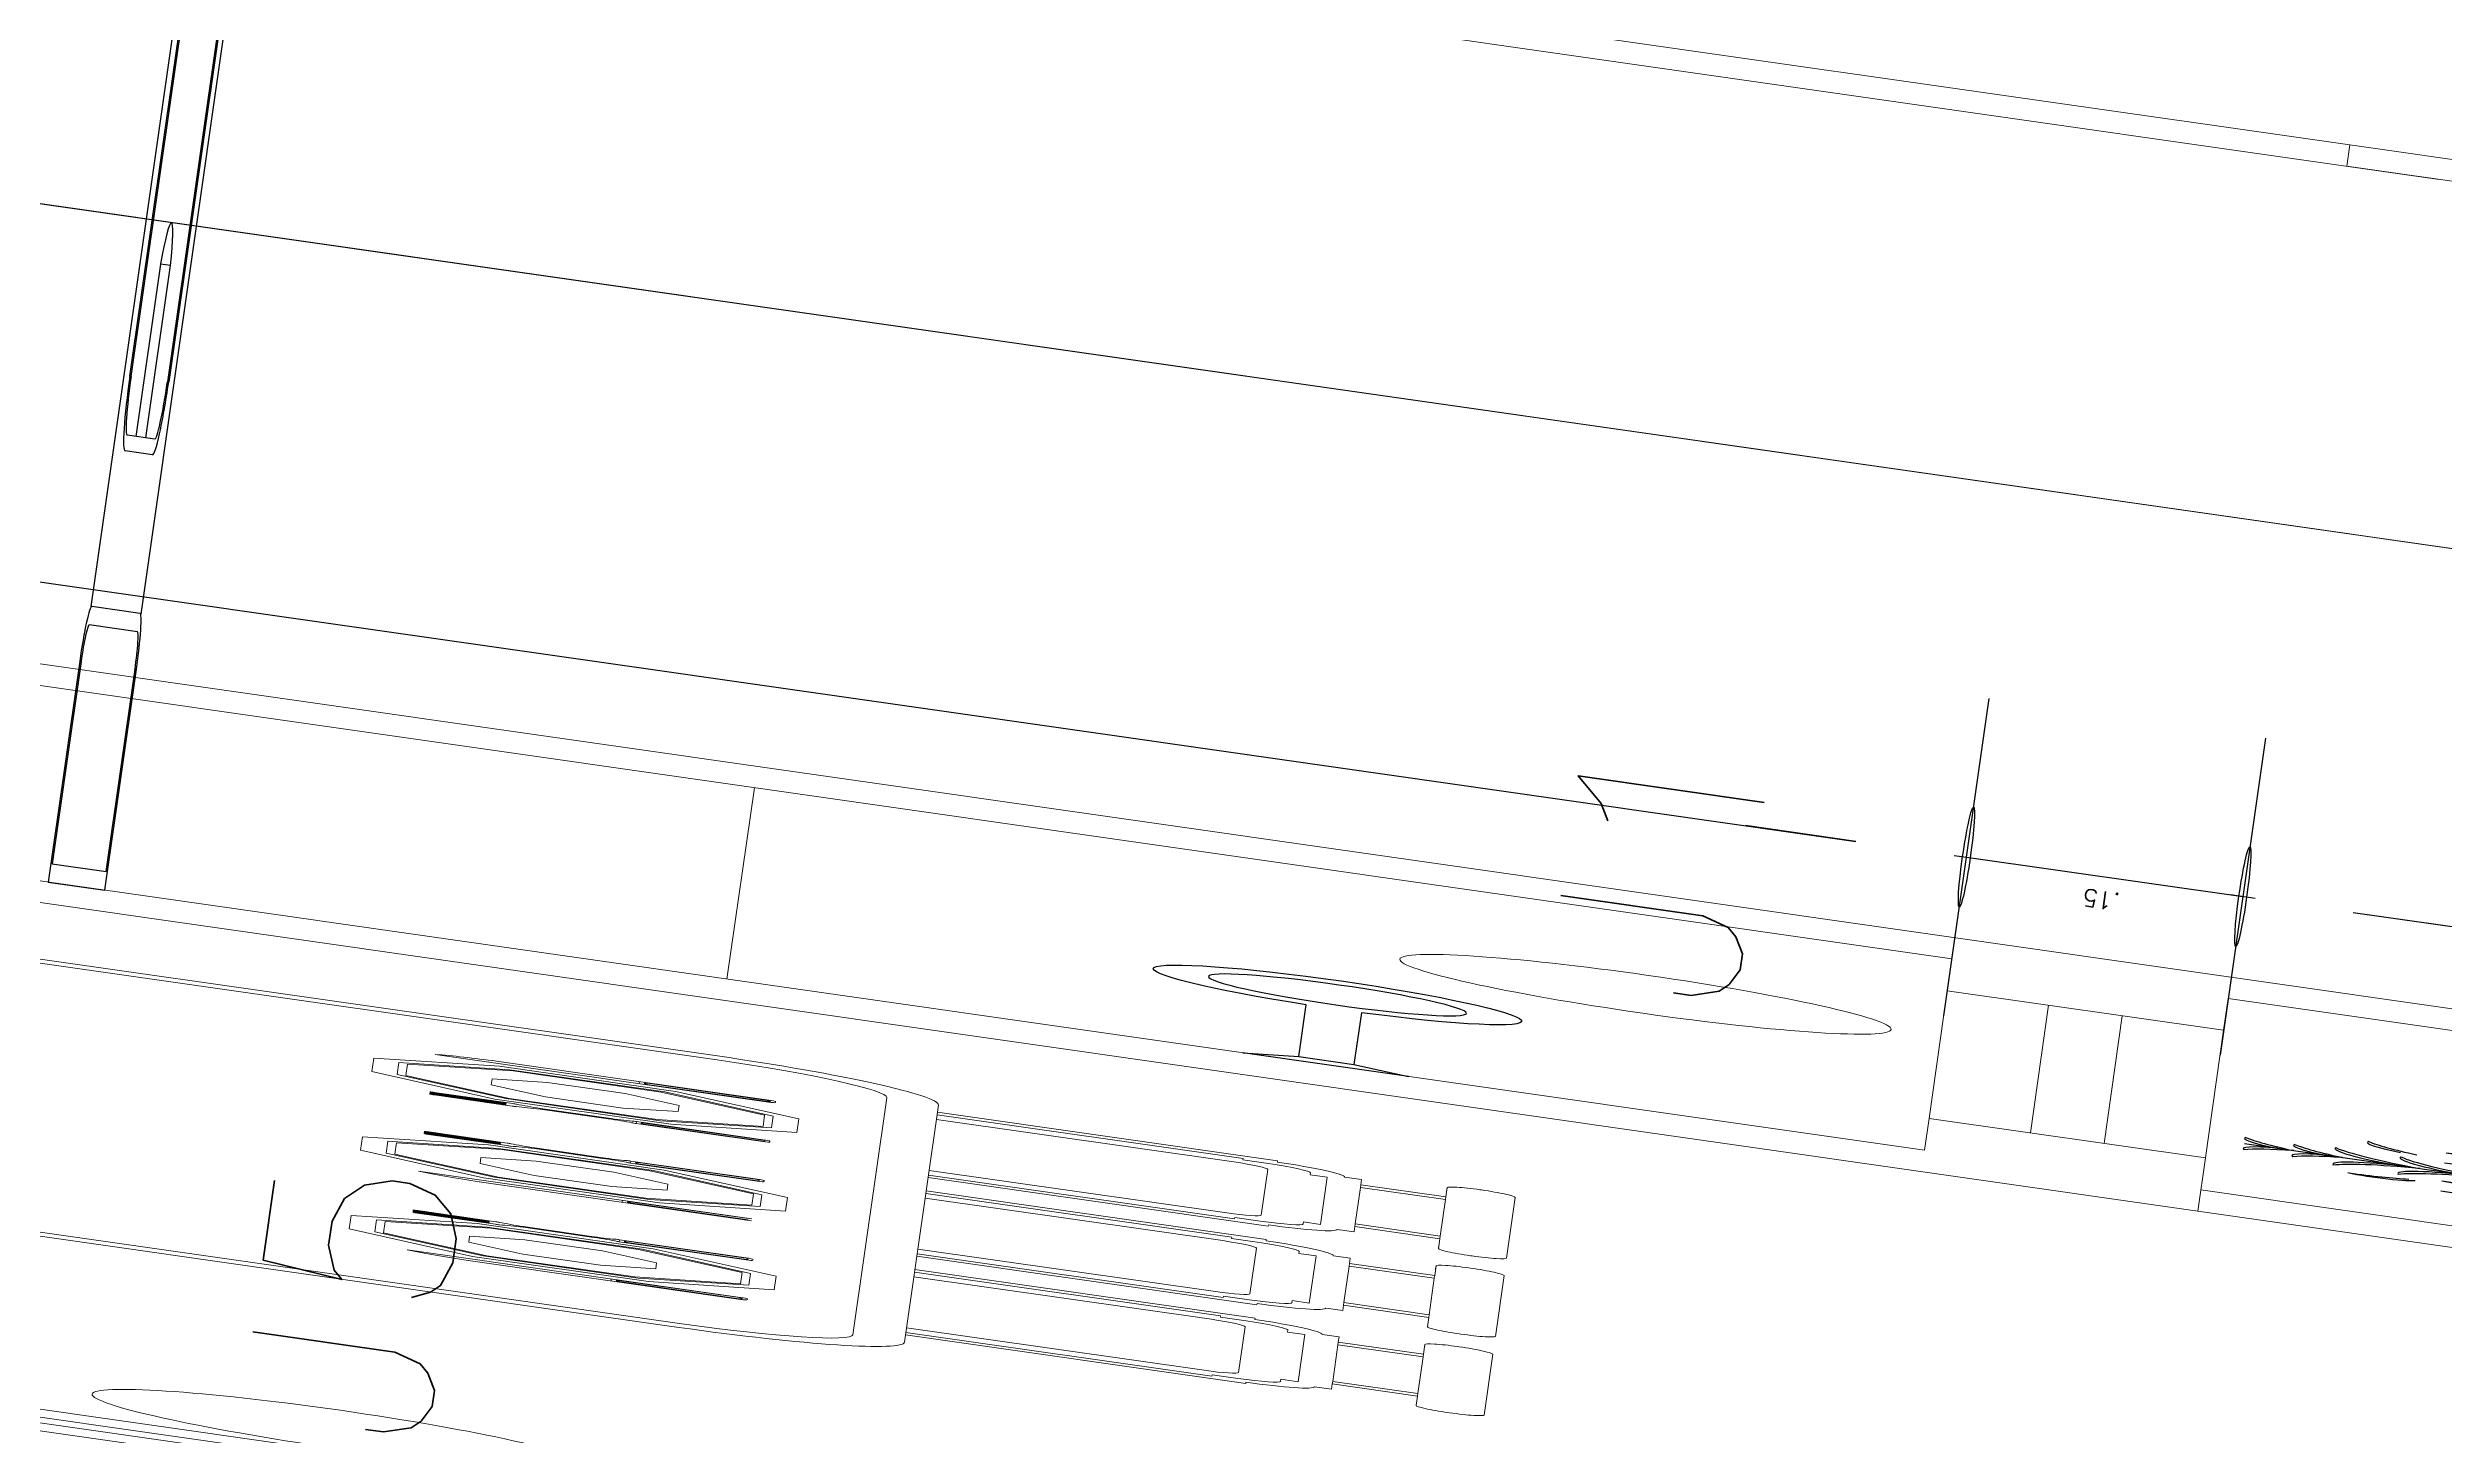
# Model space of a CAD drawing. Header units: millimetres. Extents: x -361192058 to 101130107379, y -14071650034 to 19218552450.
# Drawn here: x -135174.8 to -135098.3, y 41612.6 to 41656.9 of the extents above; entities that cross this region are included whole.
import ezdxf
from ezdxf.enums import TextEntityAlignment as Align

# ---------------------------------------------------------------- set-up
doc = ezdxf.new("R2010")
doc.units = ezdxf.units.MM
doc.header["$LTSCALE"] = 0.5
for name, color, linetype in [('02', 2, 'Continuous'), ('COTAS', 7, 'Continuous'), ('DIVERSOS', 4, 'Continuous'), ('ESQUADRIA', 3, 'Continuous'), ('FMPLANT', 3, 'Continuous'), ('MOBIL-I', 251, 'Continuous'), ('parede', 2, 'Continuous'), ('PISO', 8, 'Continuous')]:
    doc.layers.add(name, color=color, linetype=linetype)
doc.styles.get("Standard").update_dxf_attribs({"font": 'txt.shx', "height": 0.12})
doc.dimstyles.new('ESCALA50', dxfattribs={"dimtxt": 0.1, "dimasz": 0.06, "dimexe": 0.18, "dimexo": 0.06, "dimgap": 0.1, "dimtad": 1, "dimzin": 4, "dimdsep": 46, "dimtxsty": 'Standard', "dimblk1": 'BOLA', "dimblk2": 'BOLA', "dimsah": 1, "dimcen": -0.06, "dimse1": 1, "dimse2": 1, "dimclrd": 7, "dimclrt": 3, "dimadec": 0, "dimazin": 0, "dimtfac": 1, "dimtix": 1, "dimtmove": 0, "dimatfit": 3, "dimldrblk": 'BOLA', "dimfxl": 0, "dimtolj": 1, "dimtzin": 4, "dimarcsym": 0})

# ---------------------------------------------------------------- blocks, each defined once
blk = doc.blocks.new('BOLA')
for p, q in [((0, -1.435), (0, 1.435)), ((-1.435, 0), (1.435, 0))]:
    blk.add_line(p, q)
blk.add_circle((0, 0), 0.452)
blk = doc.blocks.new('*D896')
at = {"layer": 'Defpoints', "color": 0, "transparency": 16777216}
for p in [(4172.3324, 2437.9651), (4172.8959, 2437.9651), (4172.3324, 2430.9151)]:
    blk.add_point(p, dxfattribs=at)
at = {"layer": 'DIVERSOS', "color": 7, "lineweight": -2, "transparency": 16777216}
blk.add_line((4172.8959, 2430.9751), (4172.8959, 2437.9051), dxfattribs=at)
at = {"layer": 'DIVERSOS', "color": 7, "lineweight": -2, "transparency": 16777216, "xscale": 0.06, "yscale": 0.06, "zscale": 0.06}
for p, rotation in [((4172.8959, 2437.9651), 90), ((4172.8959, 2430.9151), 270)]:
    blk.add_blockref('BOLA', p, dxfattribs=dict(at, rotation=rotation))
at = {"layer": 'DIVERSOS', "color": 3, "lineweight": 18, "transparency": 16777216, "insert": (4172.7359, 2434.4401), "char_height": 0.12, "attachment_point": 5, "rotation": 90}
blk.add_mtext('\\A1;7.05', dxfattribs=at)
blk = doc.blocks.new('ADC_CHUVEIRO')
for p, q in [((0, 0.045), (0, -0.045)), ((0.03, 0.015), (0, 0.045)), ((0.395, 0.015), (0.03, 0.015)), ((0.03, -0.015), (0.03, 0.015)), ((0, -0.045), (0.03, -0.015)), ((0.03, -0.015), (0.3953, -0.015))]:
    blk.add_line(p, q)
blk.add_circle((0.494, 0.0009), 0.07)
blk.add_arc((0.494, 0.0009), 0.1, 189.1456, 171.891)
blk = doc.blocks.new('ADC_VASO_02')
blk.add_lwpolyline([(-0.175, 0.15), (-0.175, 0.6, -0.414214), (-0.125, 0.65), (0.125, 0.65, -0.414214), (0.175, 0.6), (0.175, 0.1496)], format="xyb")
for points in [[(0.1388, 0.2754, -0.414214), (0.0988, 0.2354), (-0.0948, 0.2354, -0.414214), (-0.1348, 0.2754), (-0.1348, 0.5704, -0.414214), (-0.0948, 0.6104), (0.0988, 0.6104, -0.414214), (0.1388, 0.5704)], [(0.1303, 0.2754, -0.414214), (0.0988, 0.2439), (-0.0948, 0.2439, -0.414214), (-0.1263, 0.2754), (-0.1263, 0.5704, -0.414214), (-0.0948, 0.6019), (0.0988, 0.6019, -0.414214), (0.1303, 0.5704)], [(-0.17, 0.15, 0.414214), (-0.2, 0.12), (-0.2, 0), (0.2, 0), (0.2, 0.12, 0.414214), (0.17, 0.15)], [(-0.17, 0.14, 0.414214), (-0.19, 0.12), (-0.19, 0.01), (0.19, 0.01), (0.19, 0.12, 0.414214), (0.17, 0.14)]]:
    blk.add_lwpolyline(points, format="xyb", close=True)
blk.add_lwpolyline([(0.0363, 0.2439), (0.0363, 0.3375), (-0.0344, 0.3375), (-0.0344, 0.2439)])
blk.add_arc((0.0009, 0.3215), 0.0388, 24.3951, 155.6049)
blk = doc.blocks.new('A1194DB', base_point=(2.905, 11.0463))
for p in [(2.905, 11.5463), (2.4126, 11.1332), (3.3974, 11.1332), (2.9918, 10.5539)]:
    blk.add_line(p, (2.905, 11.0463))
for centre, radius, start, end in [((2.8119, 11.432), 0.1154, 36.29, 99.6243), ((2.7184, 11.2969), 0.2598, 44.0763, 73.3794), ((2.998, 11.432), 0.1154, 80.3757, 143.71), ((3.0916, 11.2969), 0.2598, 106.6206, 135.9237), ((2.8119, 11.3638), 0.1154, 36.29, 99.6243), ((2.7184, 11.2287), 0.2598, 44.0763, 73.3794), ((2.998, 11.3638), 0.1154, 80.3757, 143.71), ((3.0916, 11.2287), 0.2598, 106.6206, 135.9237), ((2.7604, 11.2616), 0.1598, 25.2489, 95.3937), ((2.6762, 11.1619), 0.2679, 31.3712, 75.0366), ((3.0495, 11.2616), 0.1598, 84.6063, 154.7511), ((3.1337, 11.1619), 0.2679, 104.9634, 148.6288), ((2.695, 11.3621), 0.0575, 139.742, 258.7475), ((2.7729, 11.4076), 0.1251, 184.618, 228.2106), ((3.2361, 11.2628), 0.1154, 80.3757, 143.71), ((3.3297, 11.1277), 0.2598, 106.6206, 135.9237), ((2.7604, 11.1707), 0.1598, 25.2489, 95.3937), ((2.6762, 11.0709), 0.2679, 31.3712, 75.0366), ((3.0495, 11.1707), 0.1598, 84.6063, 154.7511), ((3.1337, 11.0709), 0.2679, 104.9634, 148.6288), ((2.7181, 11.2261), 0.1598, 164.6063, 234.7511), ((2.8309, 11.2917), 0.2679, 184.9634, 228.6288), ((2.8857, 11.2065), 0.1558, 156.3654, 256.5741), ((2.9783, 11.2559), 0.2357, 176.8122, 238.3335), ((2.8316, 11.2559), 0.2357, 301.6665, 3.1878), ((2.9242, 11.2065), 0.1558, 283.4259, 23.6346), ((2.979, 11.2917), 0.2679, 311.3712, 355.0366), ((3.0919, 11.2261), 0.1598, 305.2489, 15.3937), ((2.5413, 11.2049), 0.1154, 160.3757, 223.71), ((2.6906, 11.2736), 0.2598, 186.6206, 215.9237), ((2.8076, 11.2103), 0.1598, 164.6063, 234.7511), ((2.9205, 11.2759), 0.2679, 184.9634, 228.6288), ((2.7506, 11.0931), 0.1558, 3.4259, 103.6346), ((2.6859, 11.0105), 0.2357, 21.6665, 83.1878), ((3.0593, 11.0931), 0.1558, 76.3654, 176.5741), ((3.124, 11.0105), 0.2357, 96.8122, 158.3335), ((2.8895, 11.2759), 0.2679, 311.3712, 355.0366), ((3.0023, 11.2103), 0.1598, 305.2489, 15.3937), ((3.1193, 11.2736), 0.2598, 324.0763, 353.3794), ((3.2686, 11.2049), 0.1154, 316.29, 19.6243), ((2.6085, 11.1931), 0.1154, 160.3757, 223.71), ((2.7578, 11.2618), 0.2598, 186.6206, 215.9237), ((3.0521, 11.2618), 0.2598, 324.0763, 353.3794), ((3.2015, 11.1931), 0.1154, 316.29, 19.6243), ((2.509, 11.0217), 0.1154, 116.29, 179.6243), ((2.6258, 10.9061), 0.2598, 124.0763, 153.3794), ((2.5762, 11.0099), 0.1154, 116.29, 179.6243), ((2.693, 10.8942), 0.2598, 124.0763, 153.3794), ((3.1169, 10.8942), 0.2598, 26.6206, 55.9237), ((3.2338, 11.0099), 0.1154, 0.3757, 63.71), ((2.6679, 10.9413), 0.1598, 105.2489, 175.3937), ((2.7514, 10.8411), 0.2679, 111.3712, 155.0366), ((2.7574, 10.9256), 0.1598, 105.2489, 175.3937), ((2.841, 10.8253), 0.2679, 111.3712, 155.0366), ((2.8087, 11.0276), 0.0563, 114.2257, 255.1279), ((2.8535, 11.0404), 0.078, 150.4398, 228.6694), ((2.9689, 10.8253), 0.2679, 24.9634, 68.6288), ((3.0525, 10.9256), 0.1598, 4.6063, 74.7511), ((3.0585, 10.8411), 0.2679, 24.9634, 68.6288), ((3.1421, 10.9413), 0.1598, 4.6063, 74.7511), ((3.1373, 10.5587), 0.5402, 115.4772, 156.6585), ((2.8321, 10.9024), 0.1558, 83.4259, 183.6346), ((2.9022, 10.8244), 0.2357, 101.6665, 163.1878), ((2.9077, 10.8244), 0.2357, 16.8122, 78.3335), ((2.9778, 10.9024), 0.1558, 356.3654, 96.5741), ((2.7588, 10.9805), 0.0869, 144.9865, 244.4034), ((2.9354, 11.0633), 0.25, 187.5759, 215.8942), ((2.683, 11.0436), 0.2357, 286.8122, 348.3335), ((2.7611, 10.9735), 0.1558, 266.3654, 6.5741), ((2.916, 10.9339), 0.1295, 161.4477, 239.3672), ((3.2224, 11.0216), 0.4224, 185.4007, 208.139), ((3.0651, 11.0271), 0.1558, 193.4259, 293.6346), ((3.1145, 11.1197), 0.2357, 211.6665, 273.1878), ((2.5634, 10.9046), 0.0575, 139.742, 258.7475), ((2.6413, 10.9501), 0.1251, 184.618, 228.2106), ((2.6825, 10.8858), 0.0575, 139.742, 258.7475), ((2.7604, 10.9313), 0.1251, 184.618, 228.2106), ((2.791, 10.8669), 0.0766, 138.8744, 278.9763), ((2.8575, 10.9036), 0.125, 173.7536, 244.097), ((3.3391, 11.1328), 0.2598, 234.0763, 263.3794), ((2.6839, 10.9824), 0.2679, 294.9634, 338.6288), ((3.1345, 11.0618), 0.2679, 221.3712, 265.0366), ((3.2704, 10.9835), 0.1154, 226.29, 289.6243), ((2.7577, 10.8453), 0.08, 185.1845, 268.654), ((2.7842, 10.8988), 0.1598, 274.6063, 344.7511), ((3.0689, 10.949), 0.1598, 215.2489, 285.3937), ((2.7249, 10.8131), 0.057, 167.0577, 302.8533), ((3.2089, 10.7748), 0.0575, 101.2525, 220.258), ((3.2868, 10.7293), 0.1251, 131.7894, 175.382), ((2.6997, 10.8928), 0.2679, 294.9634, 338.6288), ((3.1503, 10.9723), 0.2679, 221.3712, 265.0366), ((2.7249, 10.7316), 0.057, 167.0577, 302.8533), ((2.7577, 10.7638), 0.08, 185.1845, 268.654), ((2.8, 10.8092), 0.1598, 274.6063, 344.7511), ((3.0847, 10.8594), 0.1598, 215.2489, 285.3937), ((2.7529, 10.8344), 0.2598, 296.6206, 325.9237), ((3.1204, 10.8992), 0.2598, 234.0763, 263.3794), ((2.8685, 10.7175), 0.1154, 270.3757, 333.71), ((3.0517, 10.7498), 0.1154, 226.29, 289.6243), ((2.7647, 10.7672), 0.2598, 296.6206, 325.9237), ((3.1323, 10.832), 0.2598, 234.0763, 263.3794), ((2.8803, 10.6504), 0.1154, 270.3757, 333.71), ((3.0635, 10.6827), 0.1154, 226.29, 289.6243)]:
    blk.add_arc(centre, radius, start, end)
blk = doc.blocks.new('*D1426')
at = {"layer": 'Defpoints', "color": 0, "transparency": 16777216}
for p in [(4185.9588, 2433.2932), (4185.9588, 2430.9432), (4186.6764, 2430.9432)]:
    blk.add_point(p, dxfattribs=at)
at = {"layer": 'DIVERSOS', "color": 7, "lineweight": -2, "transparency": 16777216}
blk.add_line((4186.6764, 2433.2332), (4186.6764, 2431.0032), dxfattribs=at)
at = {"layer": 'DIVERSOS', "color": 7, "lineweight": -2, "transparency": 16777216, "xscale": 0.06, "yscale": 0.06, "zscale": 0.06}
for p, rotation in [((4186.6764, 2433.2932), 90), ((4186.6764, 2430.9432), 270)]:
    blk.add_blockref('BOLA', p, dxfattribs=dict(at, rotation=rotation))
at = {"layer": 'DIVERSOS', "color": 3, "lineweight": 18, "transparency": 16777216, "insert": (4186.5164, 2432.1182), "char_height": 0.12, "attachment_point": 5, "rotation": 90}
blk.add_mtext('\\A1;2.35', dxfattribs=at)
blk = doc.blocks.new('*D1443')
at = {"layer": 'Defpoints', "color": 0, "transparency": 16777216}
for p in [(4185.9588, 2430.7932), (4185.9588, 2429.6432), (4186.6764, 2429.6432)]:
    blk.add_point(p, dxfattribs=at)
at = {"layer": 'DIVERSOS', "color": 7, "lineweight": -2, "transparency": 16777216}
blk.add_line((4186.6764, 2430.7332), (4186.6764, 2429.7032), dxfattribs=at)
at = {"layer": 'DIVERSOS', "color": 7, "lineweight": -2, "transparency": 16777216, "xscale": 0.06, "yscale": 0.06, "zscale": 0.06}
for p, rotation in [((4186.6764, 2430.7932), 90), ((4186.6764, 2429.6432), 270)]:
    blk.add_blockref('BOLA', p, dxfattribs=dict(at, rotation=rotation))
at = {"layer": 'DIVERSOS', "color": 3, "lineweight": 18, "transparency": 16777216, "insert": (4186.5164, 2430.2182), "char_height": 0.12, "attachment_point": 5, "rotation": 90}
blk.add_mtext('\\A1;1.15', dxfattribs=at)
blk = doc.blocks.new('*D1444')
at = {"layer": 'Defpoints', "color": 0, "transparency": 16777216}
for p in [(4185.9588, 2430.9432), (4185.9588, 2430.7932), (4186.6764, 2430.7932)]:
    blk.add_point(p, dxfattribs=at)
at = {"layer": 'DIVERSOS', "color": 7, "lineweight": -2, "transparency": 16777216}
for p, q in [((4186.6764, 2431.0032), (4186.6764, 2431.0632)), ((4186.6764, 2430.9432), (4186.6764, 2430.7932)), ((4186.6764, 2430.7332), (4186.6764, 2430.6732))]:
    blk.add_line(p, q, dxfattribs=at)
at = {"layer": 'DIVERSOS', "color": 7, "lineweight": -2, "transparency": 16777216, "xscale": 0.06, "yscale": 0.06, "zscale": 0.06}
for p, rotation in [((4186.6764, 2430.9432), 270), ((4186.6764, 2430.7932), 90)]:
    blk.add_blockref('BOLA', p, dxfattribs=dict(at, rotation=rotation))
at = {"layer": 'DIVERSOS', "color": 3, "lineweight": 18, "transparency": 16777216, "insert": (4186.5164, 2430.8682), "char_height": 0.12, "attachment_point": 5, "rotation": 90}
blk.add_mtext('\\A1;.15', dxfattribs=at)
blk = doc.blocks.new('*D1464')
at = {"layer": 'Defpoints', "color": 0, "transparency": 16777216}
for p in [(4179.7425, 2433.2932), (4180.8088, 2433.2932), (4180.8088, 2427.1432)]:
    blk.add_point(p, dxfattribs=at)
at = {"layer": 'DIVERSOS', "color": 7, "lineweight": -2, "transparency": 16777216}
blk.add_line((4179.7425, 2427.2032), (4179.7425, 2433.2332), dxfattribs=at)
at = {"layer": 'DIVERSOS', "color": 7, "lineweight": -2, "transparency": 16777216, "xscale": 0.06, "yscale": 0.06, "zscale": 0.06}
for p, rotation in [((4179.7425, 2433.2932), 90), ((4179.7425, 2427.1432), 270)]:
    blk.add_blockref('BOLA', p, dxfattribs=dict(at, rotation=rotation))
at = {"layer": 'DIVERSOS', "color": 3, "lineweight": 18, "transparency": 16777216, "insert": (4179.5825, 2430.2182), "char_height": 0.12, "attachment_point": 5, "rotation": 90}
blk.add_mtext('\\A1;6.15', dxfattribs=at)
blk = doc.blocks.new('*D1773')
at = {"layer": '02', "color": 7, "lineweight": -2, "transparency": 16777216}
blk.add_line((4184.6688, 2432.868), (4185.8988, 2432.868), dxfattribs=at)
at = {"layer": 'Defpoints', "color": 0, "transparency": 16777216}
for p in [(4185.9588, 2432.868), (4184.6088, 2430.9503), (4185.9588, 2430.9503)]:
    blk.add_point(p, dxfattribs=at)
at = {"layer": '02', "color": 7, "lineweight": -2, "transparency": 16777216, "xscale": 0.06, "yscale": 0.06, "zscale": 0.06, "rotation": 180}
blk.add_blockref('BOLA', (4184.6088, 2432.868), dxfattribs=at)
at = {"layer": '02', "color": 7, "lineweight": -2, "transparency": 16777216, "xscale": 0.06, "yscale": 0.06, "zscale": 0.06}
blk.add_blockref('BOLA', (4185.9588, 2432.868), dxfattribs=at)
at = {"layer": '02', "color": 3, "transparency": 16777216, "insert": (4185.2838, 2433.028), "char_height": 0.12, "attachment_point": 5}
blk.add_mtext('\\A1;1.35', dxfattribs=at)
blk = doc.blocks.new('APROVADO QUADRA 21.2 MBVII')
at = {"layer": '02', "color": 2, "lineweight": 18}
blk.add_line((4185.9588, 2433.2932), (4185.9588, 2430.9432), dxfattribs=at)
at = {"layer": '02', "lineweight": 18}
for points in [[(4189.29, 2443.4403), (4175.4514, 2443.4403), (4175.4514, 2409.6235), (4189.29, 2409.6235)], [(4189.29, 2434.2398), (4201.81, 2434.2398), (4201.81, 2425.7872), (4189.29, 2425.7872)]]:
    blk.add_lwpolyline(points, close=True, dxfattribs=at)
at = {"layer": 'COTAS', "lineweight": 18}
for p, q in [((4191.8273, 2430.7434), (4191.8273, 2433.1934)), ((4191.9773, 2430.7934), (4191.9773, 2433.1934))]:
    blk.add_line(p, q, dxfattribs=at)
at = {"layer": 'DIVERSOS', "lineweight": 18}
for p, q in [((4180.8088, 2430.6369), (4180.8088, 2432.6369)), ((4180.9588, 2432.6369), (4180.9588, 2430.6369)), ((4184.8338, 2430.9432), (4185.7338, 2430.9432)), ((4185.7338, 2430.7932), (4184.8338, 2430.7932))]:
    blk.add_line(p, q, dxfattribs=at)
at = {"layer": 'ESQUADRIA', "lineweight": 18}
for p, q in [((4180.8638, 2432.6369), (4180.8638, 2430.6369)), ((4180.9038, 2432.6369), (4180.9038, 2430.6369)), ((4185.7338, 2430.8882), (4184.8338, 2430.8882)), ((4185.7338, 2430.8482), (4184.8338, 2430.8482))]:
    blk.add_line(p, q, dxfattribs=at)
at = {"layer": 'MOBIL-I', "lineweight": 18}
for p, q in [((4182.1548, 2432.1516), (4182.1548, 2431.5923)), ((4182.1828, 2432.1516), (4182.1828, 2431.5923)), ((4184.0406, 2432.1516), (4184.0406, 2431.5923)), ((4184.0686, 2432.1516), (4184.0686, 2431.5923)), ((4182.4232, 2431.5617), (4182.4232, 2431.7426)), ((4182.6858, 2431.6977), (4182.6861, 2431.7401)), ((4182.6871, 2431.7426), (4182.6872, 2431.7426)), ((4182.6885, 2431.7035), (4182.6882, 2431.7401)), ((4182.691, 2431.7035), (4182.6913, 2431.7401)), ((4182.6924, 2431.7426), (4182.6924, 2431.7426)), ((4182.6938, 2431.7035), (4182.6934, 2431.7401)), ((4182.6962, 2431.7035), (4182.6965, 2431.7401)), ((4182.6976, 2431.7426), (4182.6976, 2431.7426)), ((4182.699, 2431.7035), (4182.6986, 2431.7401)), ((4182.7015, 2431.7035), (4182.7018, 2431.7401)), ((4182.7028, 2431.7426), (4182.7028, 2431.7426)), ((4182.7042, 2431.6977), (4182.7039, 2431.7401)), ((4182.978, 2431.5617), (4182.978, 2431.7426)), ((4183.2406, 2431.6977), (4183.2409, 2431.7401)), ((4183.242, 2431.7426), (4183.242, 2431.7426)), ((4183.2434, 2431.7035), (4183.243, 2431.7401)), ((4183.2458, 2431.7035), (4183.2462, 2431.7401)), ((4183.2472, 2431.7426), (4183.2472, 2431.7426)), ((4183.2486, 2431.7035), (4183.2483, 2431.7401)), ((4183.251, 2431.7035), (4183.2514, 2431.7401)), ((4183.2524, 2431.7426), (4183.2524, 2431.7426)), ((4183.2538, 2431.7035), (4183.2535, 2431.7401)), ((4183.2563, 2431.7035), (4183.2566, 2431.7401)), ((4183.2577, 2431.7426), (4183.2577, 2431.7426)), ((4183.259, 2431.6977), (4183.2587, 2431.7401)), ((4183.5192, 2431.6977), (4183.5195, 2431.7401)), ((4183.5206, 2431.7426), (4183.5206, 2431.7426)), ((4183.5219, 2431.7035), (4183.5216, 2431.7401)), ((4183.5244, 2431.7035), (4183.5248, 2431.7401)), ((4183.5258, 2431.7426), (4183.5258, 2431.7426)), ((4183.5272, 2431.7035), (4183.5269, 2431.7401)), ((4183.5296, 2431.7035), (4183.53, 2431.7401)), ((4183.531, 2431.7426), (4183.531, 2431.7426)), ((4183.5324, 2431.7035), (4183.5321, 2431.7401)), ((4183.5349, 2431.7035), (4183.5352, 2431.7401)), ((4183.5363, 2431.7426), (4183.5362, 2431.7426)), ((4183.5376, 2431.6977), (4183.5373, 2431.7401)), ((4183.8002, 2431.5617), (4183.8002, 2431.7426)), ((4182.4093, 2431.5617), (4182.4093, 2431.7095)), ((4182.9641, 2431.5617), (4182.9641, 2431.7095)), ((4183.8141, 2431.5617), (4183.8141, 2431.7095)), ((4182.6897, 2431.7011), (4182.6898, 2431.7011)), ((4182.695, 2431.7011), (4182.695, 2431.7011)), ((4182.7002, 2431.7011), (4182.7003, 2431.7011)), ((4183.2446, 2431.7011), (4183.2446, 2431.7011)), ((4183.2498, 2431.7011), (4183.2498, 2431.7011)), ((4183.255, 2431.7011), (4183.2551, 2431.7011)), ((4183.5232, 2431.7011), (4183.5231, 2431.7011)), ((4183.5284, 2431.7011), (4183.5284, 2431.7011)), ((4183.5337, 2431.7011), (4183.5336, 2431.7011)), ((4182.6927, 2431.6457), (4182.6927, 2431.6826)), ((4182.6973, 2431.6457), (4182.6973, 2431.6826)), ((4183.2475, 2431.6457), (4183.2475, 2431.6826)), ((4183.2521, 2431.6457), (4183.2521, 2431.6826)), ((4183.5261, 2431.6457), (4183.5261, 2431.6826)), ((4183.5307, 2431.6457), (4183.5307, 2431.6826)), ((4182.4093, 2431.6319), (4182.4232, 2431.6319)), ((4182.7019, 2431.6305), (4182.6881, 2431.6305)), ((4182.6881, 2431.5617), (4182.6881, 2431.6305)), ((4182.7019, 2431.5617), (4182.7019, 2431.6305)), ((4182.9641, 2431.6319), (4182.978, 2431.6319)), ((4183.2429, 2431.5617), (4183.2429, 2431.6305)), ((4183.2567, 2431.6305), (4183.2429, 2431.6305)), ((4183.2567, 2431.5617), (4183.2567, 2431.6305)), ((4183.5215, 2431.6305), (4183.5353, 2431.6305)), ((4183.5215, 2431.5617), (4183.5215, 2431.6305)), ((4183.5353, 2431.5617), (4183.5353, 2431.6305)), ((4183.8141, 2431.6319), (4183.8002, 2431.6319)), ((4182.4121, 2431.5636), (4182.4121, 2431.6263)), ((4182.4148, 2431.6291), (4182.4176, 2431.6291)), ((4182.4204, 2431.5636), (4182.4204, 2431.6263)), ((4182.6908, 2431.5617), (4182.6908, 2431.625)), ((4182.6936, 2431.6278), (4182.6964, 2431.6278)), ((4182.6991, 2431.5617), (4182.6991, 2431.625)), ((4182.9669, 2431.5636), (4182.9669, 2431.6263)), ((4182.9697, 2431.6291), (4182.9724, 2431.6291)), ((4182.9752, 2431.5636), (4182.9752, 2431.6263)), ((4183.2457, 2431.5617), (4183.2457, 2431.625)), ((4183.2484, 2431.6278), (4183.2512, 2431.6278)), ((4183.254, 2431.5617), (4183.254, 2431.625)), ((4183.5243, 2431.5617), (4183.5243, 2431.625)), ((4183.5298, 2431.6278), (4183.527, 2431.6278)), ((4183.5326, 2431.5617), (4183.5326, 2431.625)), ((4183.803, 2431.5636), (4183.803, 2431.6263)), ((4183.8086, 2431.6291), (4183.8058, 2431.6291)), ((4183.8113, 2431.5636), (4183.8113, 2431.6263)), ((4182.413, 2431.558), (4182.4195, 2431.558)), ((4182.4148, 2431.5608), (4182.4176, 2431.5608)), ((4182.6918, 2431.5608), (4182.6982, 2431.5608)), ((4182.6918, 2431.558), (4182.6982, 2431.558)), ((4183.2466, 2431.5608), (4183.253, 2431.5608)), ((4183.2466, 2431.558), (4183.253, 2431.558)), ((4183.5316, 2431.5608), (4183.5252, 2431.5608)), ((4183.5316, 2431.558), (4183.5252, 2431.558)), ((4183.8104, 2431.558), (4183.8039, 2431.558)), ((4183.8086, 2431.5608), (4183.8058, 2431.5608)), ((4182.276, 2431.4991), (4183.9474, 2431.4991)), ((4182.276, 2431.4711), (4183.9474, 2431.4711)), ((4182.3262, 2431.4711), (4182.3262, 2431.2865)), ((4182.3446, 2431.4711), (4182.3446, 2431.305)), ((4182.3771, 2431.3096), (4182.3771, 2431.4711)), ((4182.7367, 2431.3096), (4182.7367, 2431.4711)), ((4182.7691, 2431.4711), (4182.7691, 2431.305)), ((4182.7876, 2431.4711), (4182.7876, 2431.2865)), ((4182.881, 2431.4711), (4182.881, 2431.2865)), ((4182.8994, 2431.4711), (4182.8994, 2431.305)), ((4182.9319, 2431.3096), (4182.9319, 2431.4711)), ((4183.2915, 2431.3096), (4183.2915, 2431.4711)), ((4183.324, 2431.4711), (4183.324, 2431.305)), ((4183.3424, 2431.4711), (4183.3424, 2431.2865)), ((4183.4358, 2431.4711), (4183.4358, 2431.2865)), ((4183.4543, 2431.4711), (4183.4543, 2431.305)), ((4183.4867, 2431.3096), (4183.4867, 2431.4711)), ((4183.8463, 2431.3096), (4183.8463, 2431.4711)), ((4183.8788, 2431.4711), (4183.8788, 2431.305)), ((4183.8972, 2431.4711), (4183.8972, 2431.2865)), ((4182.354, 2431.305), (4182.3446, 2431.305)), ((4182.354, 2431.2911), (4182.354, 2431.305)), ((4182.7597, 2431.305), (4182.7691, 2431.305)), ((4182.7597, 2431.2911), (4182.7597, 2431.305)), ((4182.9088, 2431.305), (4182.8994, 2431.305)), ((4182.9088, 2431.2911), (4182.9088, 2431.305)), ((4183.3146, 2431.305), (4183.324, 2431.305)), ((4183.3146, 2431.2911), (4183.3146, 2431.305)), ((4183.4637, 2431.305), (4183.4543, 2431.305)), ((4183.4637, 2431.2911), (4183.4637, 2431.305)), ((4183.8694, 2431.305), (4183.8788, 2431.305)), ((4183.8694, 2431.2911), (4183.8694, 2431.305)), ((4182.3356, 2431.2865), (4182.3262, 2431.2865)), ((4182.3955, 2431.2911), (4182.7182, 2431.2911)), ((4182.7782, 2431.2865), (4182.7876, 2431.2865)), ((4182.8904, 2431.2865), (4182.881, 2431.2865)), ((4182.9504, 2431.2911), (4183.273, 2431.2911)), ((4183.333, 2431.2865), (4183.3424, 2431.2865)), ((4183.4452, 2431.2865), (4183.4358, 2431.2865)), ((4183.8279, 2431.2911), (4183.5052, 2431.2911)), ((4183.8878, 2431.2865), (4183.8972, 2431.2865)), ((4182.3771, 2431.2681), (4182.3909, 2431.2681)), ((4182.3909, 2431.2681), (4182.3909, 2431.2588)), ((4182.7228, 2431.2588), (4182.3909, 2431.2588)), ((4182.7367, 2431.2681), (4182.7228, 2431.2681)), ((4182.7228, 2431.2681), (4182.7228, 2431.2588)), ((4182.9319, 2431.2681), (4182.9458, 2431.2681)), ((4182.9458, 2431.2681), (4182.9458, 2431.2588)), ((4183.2776, 2431.2588), (4182.9458, 2431.2588)), ((4183.2776, 2431.2681), (4183.2776, 2431.2588)), ((4183.2915, 2431.2681), (4183.2776, 2431.2681)), ((4183.4867, 2431.2681), (4183.5006, 2431.2681)), ((4183.5006, 2431.2681), (4183.5006, 2431.2588)), ((4183.5006, 2431.2588), (4183.8325, 2431.2588)), ((4183.8463, 2431.2681), (4183.8325, 2431.2681)), ((4183.8325, 2431.2681), (4183.8325, 2431.2588)), ((4182.3725, 2431.2496), (4182.3725, 2431.2404)), ((4182.7413, 2431.2496), (4182.7413, 2431.2404)), ((4182.9273, 2431.2496), (4182.9273, 2431.2404)), ((4183.2961, 2431.2496), (4183.2961, 2431.2404)), ((4183.4821, 2431.2496), (4183.4821, 2431.2404)), ((4183.8509, 2431.2496), (4183.8509, 2431.2404)), ((4182.4094, 2431.2404), (4182.3725, 2431.2404)), ((4182.4278, 2431.2404), (4182.4094, 2431.2404)), ((4182.4094, 2431.2404), (4182.4094, 2431.1942)), ((4182.6859, 2431.2404), (4182.4278, 2431.2404)), ((4182.4278, 2431.2404), (4182.4278, 2431.1942)), ((4182.7044, 2431.2404), (4182.6859, 2431.2404)), ((4182.6859, 2431.2404), (4182.6859, 2431.1942)), ((4182.7413, 2431.2404), (4182.7044, 2431.2404)), ((4182.7044, 2431.2404), (4182.7044, 2431.1942)), ((4182.9642, 2431.2404), (4182.9273, 2431.2404)), ((4182.9827, 2431.2404), (4182.9642, 2431.2404)), ((4182.9642, 2431.2404), (4182.9642, 2431.1942)), ((4183.2407, 2431.2404), (4182.9827, 2431.2404)), ((4182.9827, 2431.2404), (4182.9827, 2431.1942)), ((4183.2592, 2431.2404), (4183.2407, 2431.2404)), ((4183.2407, 2431.2404), (4183.2407, 2431.1942)), ((4183.2961, 2431.2404), (4183.2592, 2431.2404)), ((4183.2592, 2431.2404), (4183.2592, 2431.1942)), ((4183.4821, 2431.2404), (4183.519, 2431.2404)), ((4183.519, 2431.2404), (4183.5375, 2431.2404)), ((4183.519, 2431.2404), (4183.519, 2431.1942)), ((4183.5375, 2431.2404), (4183.7956, 2431.2404)), ((4183.5375, 2431.2404), (4183.5375, 2431.1942)), ((4183.7956, 2431.2404), (4183.814, 2431.2404)), ((4183.7956, 2431.2404), (4183.7956, 2431.1942)), ((4183.814, 2431.2404), (4183.8509, 2431.2404)), ((4183.814, 2431.2404), (4183.814, 2431.1942)), ((4182.3632, 2431.1942), (4182.3447, 2431.1942)), ((4182.7693, 2431.1942), (4182.7508, 2431.1942)), ((4182.918, 2431.1942), (4182.8996, 2431.1942)), ((4183.3241, 2431.1942), (4183.3056, 2431.1942)), ((4183.4541, 2431.1942), (4183.4726, 2431.1942)), ((4183.8602, 2431.1942), (4183.8787, 2431.1942)), ((4182.7913, 2431.1767), (4182.7913, 2431.1758)), ((4183.3462, 2431.1767), (4183.3462, 2431.1758)), ((4183.4321, 2431.1767), (4183.4321, 2431.1758))]:
    blk.add_line(p, q, dxfattribs=at)
for points in [[(4182.4416, 2431.7075), (4182.5092, 2431.7751), (4182.6048, 2431.7751), (4182.6724, 2431.7075), (4182.6724, 2431.612), (4182.6048, 2431.5444), (4182.5092, 2431.5444), (4182.4416, 2431.612)], [(4182.9965, 2431.7075), (4183.064, 2431.7751), (4183.1596, 2431.7751), (4183.2272, 2431.7075), (4183.2272, 2431.612), (4183.1596, 2431.5444), (4183.064, 2431.5444), (4182.9965, 2431.612)], [(4183.7818, 2431.7075), (4183.7142, 2431.7751), (4183.6186, 2431.7751), (4183.551, 2431.7075), (4183.551, 2431.612), (4183.6186, 2431.5444), (4183.7142, 2431.5444), (4183.7818, 2431.612)], [(4182.4555, 2431.7018), (4182.5149, 2431.7613), (4182.599, 2431.7613), (4182.6585, 2431.7018), (4182.6585, 2431.6177), (4182.599, 2431.5582), (4182.5149, 2431.5582), (4182.4555, 2431.6177)], [(4183.0103, 2431.7018), (4183.0698, 2431.7613), (4183.1539, 2431.7613), (4183.2133, 2431.7018), (4183.2133, 2431.6177), (4183.1539, 2431.5582), (4183.0698, 2431.5582), (4183.0103, 2431.6177)], [(4183.7679, 2431.7018), (4183.7085, 2431.7613), (4183.6244, 2431.7613), (4183.5649, 2431.7018), (4183.5649, 2431.6177), (4183.6244, 2431.5582), (4183.7085, 2431.5582), (4183.7679, 2431.6177)], [(4182.4601, 2431.6999), (4182.5169, 2431.7566), (4182.5971, 2431.7566), (4182.6539, 2431.6999), (4182.6539, 2431.6196), (4182.5971, 2431.5628), (4182.5169, 2431.5628), (4182.4601, 2431.6196)], [(4183.0149, 2431.6999), (4183.0717, 2431.7566), (4183.152, 2431.7566), (4183.2087, 2431.6999), (4183.2087, 2431.6196), (4183.152, 2431.5628), (4183.0717, 2431.5628), (4183.0149, 2431.6196)], [(4183.7633, 2431.6999), (4183.7065, 2431.7566), (4183.6263, 2431.7566), (4183.5695, 2431.6999), (4183.5695, 2431.6196), (4183.6263, 2431.5628), (4183.7065, 2431.5628), (4183.7633, 2431.6196)], [(4182.5062, 2431.6808), (4182.536, 2431.7105), (4182.578, 2431.7105), (4182.6078, 2431.6808), (4182.6078, 2431.6387), (4182.578, 2431.609), (4182.536, 2431.609), (4182.5062, 2431.6387)], [(4183.0611, 2431.6808), (4183.0908, 2431.7105), (4183.1328, 2431.7105), (4183.1626, 2431.6808), (4183.1626, 2431.6387), (4183.1328, 2431.609), (4183.0908, 2431.609), (4183.0611, 2431.6387)], [(4183.7172, 2431.6808), (4183.6874, 2431.7105), (4183.6454, 2431.7105), (4183.6156, 2431.6808), (4183.6156, 2431.6387), (4183.6454, 2431.609), (4183.6874, 2431.609), (4183.7172, 2431.6387)]]:
    blk.add_lwpolyline(points, close=True, dxfattribs=at)
for points in [[(4182.7729, 2431.1573), (4182.3446, 2431.1573, -0.414214), (4182.3262, 2431.1758), (4182.3262, 2431.1767, -0.414214), (4182.3437, 2431.1942), (4182.4094, 2431.1942, -0.414214)], [(4182.4094, 2431.1942), (4182.4278, 2431.1942, -0.414214)], [(4182.4278, 2431.1942), (4182.6859, 2431.1942, -0.414214)], [(4182.6859, 2431.1942), (4182.7044, 2431.1942, -0.414214)], [(4182.7044, 2431.1942), (4182.7738, 2431.1942, -0.414214), (4182.7913, 2431.1767)], [(4183.3277, 2431.1573), (4182.8994, 2431.1573, -0.414214), (4182.881, 2431.1758), (4182.881, 2431.1767, -0.414214), (4182.8985, 2431.1942), (4182.9642, 2431.1942, -0.414214)], [(4182.9642, 2431.1942), (4182.9827, 2431.1942, -0.414214)], [(4182.9827, 2431.1942), (4183.2407, 2431.1942, -0.414214)], [(4183.2407, 2431.1942), (4183.2592, 2431.1942, -0.414214)], [(4183.2592, 2431.1942), (4183.3286, 2431.1942, -0.414214), (4183.3462, 2431.1767)], [(4183.519, 2431.1942), (4183.4496, 2431.1942, 0.414214), (4183.4321, 2431.1767)], [(4183.4505, 2431.1573), (4183.8788, 2431.1573, 0.414214), (4183.8972, 2431.1758), (4183.8972, 2431.1767, 0.414214), (4183.8797, 2431.1942), (4183.814, 2431.1942, 0.414214)], [(4183.5375, 2431.1942), (4183.519, 2431.1942, 0.414214)], [(4183.7956, 2431.1942), (4183.5375, 2431.1942, 0.414214)], [(4183.814, 2431.1942), (4183.7956, 2431.1942, 0.414214)], [(4182.7913, 2431.1758, -0.414214), (4182.7729, 2431.1573, -0.414214)], [(4183.3462, 2431.1758, -0.414214), (4183.3277, 2431.1573, -0.414214)], [(4183.4321, 2431.1758, 0.414214), (4183.4505, 2431.1573, 0.414214)]]:
    blk.add_lwpolyline(points, format="xyb", dxfattribs=at)
for centre, radius, start, end in [((4182.4648, 2431.7058), 0.0556, 138.4965, 176.1968), ((4182.6886, 2431.7405), 0.00253, 124.6465, 190.1299), ((4182.6857, 2431.7405), 0.00253, 349.8701, 55.3535), ((4182.6938, 2431.7406), 0.00252, 124.9237, 190.5667), ((4182.6909, 2431.7405), 0.00253, 349.8701, 55.3535), ((4182.699, 2431.7405), 0.00253, 124.6465, 190.1299), ((4182.6962, 2431.7406), 0.00251, 348.9956, 54.7965), ((4182.7043, 2431.7405), 0.00253, 124.6465, 190.1299), ((4182.7014, 2431.7406), 0.00251, 348.9956, 54.7965), ((4183.0196, 2431.7058), 0.0556, 138.4965, 176.1968), ((4183.2434, 2431.7405), 0.00253, 124.6465, 190.1299), ((4183.2405, 2431.7405), 0.00253, 349.8701, 55.3535), ((4183.2486, 2431.7406), 0.00252, 124.9237, 190.5667), ((4183.2458, 2431.7405), 0.00253, 349.8701, 55.3535), ((4183.2539, 2431.7405), 0.00253, 124.6465, 190.1299), ((4183.251, 2431.7406), 0.00251, 348.9956, 54.7965), ((4183.2591, 2431.7405), 0.00253, 124.6465, 190.1299), ((4183.2562, 2431.7406), 0.00251, 348.9956, 54.7965), ((4183.522, 2431.7406), 0.00251, 125.2035, 191.0044), ((4183.5191, 2431.7405), 0.00253, 349.8701, 55.3535), ((4183.5272, 2431.7406), 0.00251, 125.2035, 191.0044), ((4183.5244, 2431.7405), 0.00253, 349.8701, 55.3535), ((4183.5325, 2431.7405), 0.00253, 124.6465, 190.1299), ((4183.5296, 2431.7406), 0.00252, 349.4333, 55.0763), ((4183.5377, 2431.7405), 0.00253, 124.6465, 190.1299), ((4183.5348, 2431.7405), 0.00253, 349.8701, 55.3535), ((4183.7586, 2431.7058), 0.0556, 3.8032, 41.5035), ((4182.6893, 2431.6977), 0.00355, 180, 217.3866), ((4182.6586, 2431.6743), 0.0351, 13.8223, 37.3866), ((4182.6914, 2431.7034), 0.00283, 177.1971, 234.9426), ((4182.6882, 2431.7034), 0.00283, 305.0574, 2.8029), ((4182.6966, 2431.7034), 0.00283, 177.1971, 234.9426), ((4182.6934, 2431.7034), 0.00283, 305.0574, 2.8029), ((4182.7314, 2431.6743), 0.0351, 142.6134, 166.1777), ((4182.7018, 2431.7034), 0.00283, 177.1971, 234.9426), ((4182.6986, 2431.7034), 0.00283, 305.0574, 2.8029), ((4182.7007, 2431.6977), 0.00355, 322.6134, 0), ((4183.2441, 2431.6977), 0.00355, 180, 217.3866), ((4183.2134, 2431.6743), 0.0351, 13.8223, 37.3866), ((4183.2462, 2431.7034), 0.00283, 177.1971, 234.9426), ((4183.243, 2431.7034), 0.00283, 305.0574, 2.8029), ((4183.2514, 2431.7034), 0.00283, 177.1971, 234.9426), ((4183.2482, 2431.7034), 0.00283, 305.0574, 2.8029), ((4183.2862, 2431.6743), 0.0351, 142.6134, 166.1777), ((4183.2566, 2431.7034), 0.00283, 177.1971, 234.9426), ((4183.2535, 2431.7034), 0.00283, 305.0574, 2.8029), ((4183.2555, 2431.6977), 0.00355, 322.6134, 0), ((4183.5227, 2431.6977), 0.00355, 180, 217.3866), ((4183.492, 2431.6743), 0.0351, 13.8223, 37.3866), ((4183.5248, 2431.7034), 0.00283, 177.1971, 234.9426), ((4183.5216, 2431.7034), 0.00283, 305.0574, 2.8029), ((4183.53, 2431.7034), 0.00283, 177.1971, 234.9426), ((4183.5268, 2431.7034), 0.00283, 305.0574, 2.8029), ((4183.5648, 2431.6743), 0.0351, 142.6134, 166.1777), ((4183.5352, 2431.7034), 0.00283, 177.1971, 234.9426), ((4183.532, 2431.7034), 0.00283, 305.0574, 2.8029), ((4183.5341, 2431.6977), 0.00355, 322.6134, 0), ((4182.6755, 2431.6438), 0.0173, 320.6395, 6.532), ((4182.7145, 2431.6438), 0.0173, 173.468, 219.3605), ((4183.2303, 2431.6438), 0.0173, 320.6395, 6.532), ((4183.2693, 2431.6438), 0.0173, 173.468, 219.3605), ((4183.5089, 2431.6438), 0.0173, 320.6395, 6.532), ((4183.5479, 2431.6438), 0.0173, 173.468, 219.3605), ((4182.6916, 2431.6305), 0.00355, 140.6395, 180), ((4182.6984, 2431.6305), 0.00355, 0, 39.3605), ((4183.2464, 2431.6305), 0.00355, 140.6395, 180), ((4183.2532, 2431.6305), 0.00355, 0, 39.3605), ((4183.525, 2431.6305), 0.00355, 140.6395, 180), ((4183.5318, 2431.6305), 0.00355, 0, 39.3605), ((4182.4148, 2431.6263), 0.00277, 90, 180), ((4182.4176, 2431.6263), 0.00277, 0, 90), ((4182.6936, 2431.625), 0.00277, 90, 180), ((4182.6964, 2431.625), 0.00277, 0, 90), ((4182.9697, 2431.6263), 0.00277, 90, 180), ((4182.9724, 2431.6263), 0.00277, 0, 90), ((4183.2484, 2431.625), 0.00277, 90, 180), ((4183.2512, 2431.625), 0.00277, 0, 90), ((4183.527, 2431.625), 0.00277, 90, 180), ((4183.5298, 2431.625), 0.00277, 0, 90), ((4183.8058, 2431.6263), 0.00277, 90, 180), ((4183.8086, 2431.6263), 0.00277, 0, 90), ((4182.276, 2431.5923), 0.1212, 180, 270), ((4182.276, 2431.5923), 0.0932, 180, 270), ((4183.9474, 2431.5923), 0.0932, 270, 0), ((4183.9474, 2431.5923), 0.1212, 270, 0), ((4182.413, 2431.5617), 0.00369, 180, 270), ((4182.4148, 2431.5636), 0.00277, 180, 270), ((4182.4176, 2431.5636), 0.00277, 270, 0), ((4182.4195, 2431.5617), 0.00369, 270, 0), ((4182.6918, 2431.5617), 0.00369, 180, 270), ((4182.6918, 2431.5617), 0.000923, 180, 270), ((4182.6982, 2431.5617), 0.00369, 270, 0), ((4182.6982, 2431.5617), 0.000923, 270, 0), ((4183.2466, 2431.5617), 0.00369, 180, 270), ((4183.2466, 2431.5617), 0.000923, 180, 270), ((4183.253, 2431.5617), 0.00369, 270, 0), ((4183.253, 2431.5617), 0.000923, 270, 0), ((4183.5252, 2431.5617), 0.00369, 180, 270), ((4183.5252, 2431.5617), 0.000923, 180, 270), ((4183.5316, 2431.5617), 0.00369, 270, 0), ((4183.5316, 2431.5617), 0.000923, 270, 0), ((4183.8039, 2431.5617), 0.00369, 180, 270), ((4183.8058, 2431.5636), 0.00277, 180, 270), ((4183.8086, 2431.5636), 0.00277, 270, 0), ((4183.8104, 2431.5617), 0.00369, 270, 0), ((4182.3955, 2431.3096), 0.0185, 180, 270), ((4182.7182, 2431.3096), 0.0185, 270, 0), ((4182.9504, 2431.3096), 0.0185, 180, 270), ((4183.273, 2431.3096), 0.0185, 270, 0), ((4183.5052, 2431.3096), 0.0185, 180, 270), ((4183.8279, 2431.3096), 0.0185, 270, 0), ((4182.3725, 2431.2865), 0.0369, 180, 270), ((4182.3771, 2431.2911), 0.0231, 180, 270), ((4182.7367, 2431.2911), 0.0231, 270, 0), ((4182.7413, 2431.2865), 0.0369, 270, 0), ((4182.9273, 2431.2865), 0.0369, 180, 270), ((4182.9319, 2431.2911), 0.0231, 180, 270), ((4183.2915, 2431.2911), 0.0231, 270, 0), ((4183.2961, 2431.2865), 0.0369, 270, 0), ((4183.4821, 2431.2865), 0.0369, 180, 270), ((4183.4867, 2431.2911), 0.0231, 180, 270), ((4183.8463, 2431.2911), 0.0231, 270, 0), ((4183.8509, 2431.2865), 0.0369, 270, 0)]:
    blk.add_arc(centre, radius, start, end, dxfattribs=at)
at = {"layer": 'parede', "lineweight": 18}
for p, q in [((4186.1088, 2441.1432), (4186.1088, 2416.1432)), ((4184.4588, 2433.2932), (4184.4588, 2430.7932)), ((4184.6088, 2433.2932), (4184.6088, 2430.9432)), ((4184.8338, 2430.9432), (4184.6088, 2430.9432)), ((4184.8338, 2430.7932), (4184.8338, 2430.9432)), ((4185.9588, 2430.9432), (4185.7338, 2430.9432)), ((4185.7338, 2430.7932), (4185.7338, 2430.9432)), ((4184.8338, 2430.7932), (4184.4588, 2430.7932)), ((4185.9588, 2430.7932), (4185.7338, 2430.7932)), ((4185.9588, 2430.7932), (4185.9588, 2429.6432)), ((4191.9773, 2430.7934), (4191.8273, 2430.7934)), ((4191.8273, 2428.1934), (4191.8273, 2430.7934)), ((4191.9773, 2428.1934), (4191.9773, 2430.7934))]:
    blk.add_line(p, q, dxfattribs=at)
at = {"layer": 'PISO', "lineweight": 18}
for p, q in [((4185.9588, 2431.5932), (4184.6088, 2431.5932)), ((4184.4588, 2429.6432), (4184.4588, 2430.7932)), ((4184.6088, 2429.6432), (4184.6088, 2430.7932))]:
    blk.add_line(p, q, dxfattribs=at)
for centre in [(4181.1139, 2431.766), (4185.4113, 2431.1035)]:
    blk.add_circle(centre, 0.1333, dxfattribs=at)
at = {"layer": 'FMPLANT', "lineweight": 18, "xscale": 0.3884758565179709, "yscale": 0.3884758565179709, "zscale": 0.3884758565179709}
blk.add_blockref('A1194DB', (4184.9717, 2430.5792), dxfattribs=at)
at = {"layer": 'MOBIL-I', "lineweight": 18, "rotation": 269.9999999999999}
blk.add_blockref('ADC_VASO_02', (4184.6088, 2431.9463), dxfattribs=at)
at = {"layer": 'MOBIL-I', "lineweight": 18, "xscale": -1, "rotation": 180}
blk.add_blockref('ADC_CHUVEIRO', (4184.6088, 2431.2682), dxfattribs=at)
at = {"color": 0, "lineweight": 13, "flags": 8}
for p in [(4700.7247, 2280.1125), (4699.5738, 2277.8964), (4702.3546, 2276.195), (4703.6722, 2274.085), (4699.8445, 2272.2194), (4703.0488, 2270.137), (4703.0877, 2267.9803), (4700.6523, 2261.5216), (4700.7007, 2257.1593)]:
    blk.add_attdef('NIVEL', p, '', height=0.075, dxfattribs=at)
for rotation, width, p in [(90, 0.8, (4700.8205, 2275.7521)), (270, 0.6, (4703.8437, 2274.9021)), (90, 0.8, (4701.5575, 2268.5021)), (180, 0.6, (4651.1817, 2236.1931))]:
    blk.add_attdef('$PORTA', text='', height=0.09, rotation=rotation, dxfattribs=dict(at, width=width)).set_placement(p, align=Align.MIDDLE)
for p in [(4654.176, 2240.463), (4648.499, 2240.1923), (4637.8012, 2239.3845), (4633.4388, 2239.3361), (4656.3921, 2239.3121), (4652.4746, 2237.6822), (4646.4166, 2236.988), (4644.2598, 2236.9491), (4650.3646, 2236.3646)]:
    blk.add_attdef('NIVEL', p, '', height=0.075, rotation=270, dxfattribs=at)
at = {"color": 0, "lineweight": 13, "width": 0.8, "flags": 8}
for p in [(4652.0317, 2239.2163), (4644.7817, 2238.4793)]:
    blk.add_attdef('$PORTA', text='', height=0.09, dxfattribs=at).set_placement(p, align=Align.MIDDLE)
at = {"layer": 'DIVERSOS', "lineweight": 18, "char_height": 0.10106, "width": 0.373078, "attachment_point": 1}
for s, insert in [('{\\C3;J5}', (4181.0276, 2431.8185)), ('{\\C3;J1}', (4185.336, 2431.156))]:
    blk.add_mtext(s, dxfattribs=dict(at, insert=insert))
at = {"layer": '02', "color": 6}
dim = blk.add_linear_dim(base=(4185.9588, 2432.868), p1=(4184.6088, 2430.9503), p2=(4185.9588, 2430.9503), dimstyle='ESCALA50', override={"dimfxl": 0.18}, dxfattribs=at)
dim.commit()
dim.dimension.update_dxf_attribs({"geometry": '*D1773', "text_midpoint": (4185.2838, 2433.028)})
at = {"layer": 'DIVERSOS', "lineweight": 18}
for base, p1, p2, picture, middle in [((4172.8959, 2437.9651), (4172.3324, 2430.9151), (4172.3324, 2437.9651), '*D896', (4172.7359, 2434.4401)), ((4179.7425, 2433.2932), (4180.8088, 2427.1432), (4180.8088, 2433.2932), '*D1464', (4179.5825, 2430.2182)), ((4186.6764, 2430.9432), (4185.9588, 2433.2932), (4185.9588, 2430.9432), '*D1426', (4186.5164, 2432.1182)), ((4186.6764, 2430.7932), (4185.9588, 2430.9432), (4185.9588, 2430.7932), '*D1444', (4186.5164, 2430.8682)), ((4186.6764, 2429.6432), (4185.9588, 2430.7932), (4185.9588, 2429.6432), '*D1443', (4186.5164, 2430.2182))]:
    dim = blk.add_linear_dim(base=base, p1=p1, p2=p2, angle=90, dimstyle='ESCALA50', dxfattribs=at)
    dim.commit()
    dim.dimension.update_dxf_attribs({"geometry": picture, "text_midpoint": middle})

msp = doc.modelspace()

# ---------------------------------------------------------------- block references
at = {"layer": '02', "color": 0, "lineweight": 30, "xscale": -4.574818403918471, "yscale": -59.40450511825884, "zscale": 4.574818403918471, "rotation": 261.8606972171988}
msp.add_blockref('APROVADO QUADRA 21.2 MBVII', (5129.041, 2225.201), dxfattribs=at)

doc.saveas('drawing.dxf')
